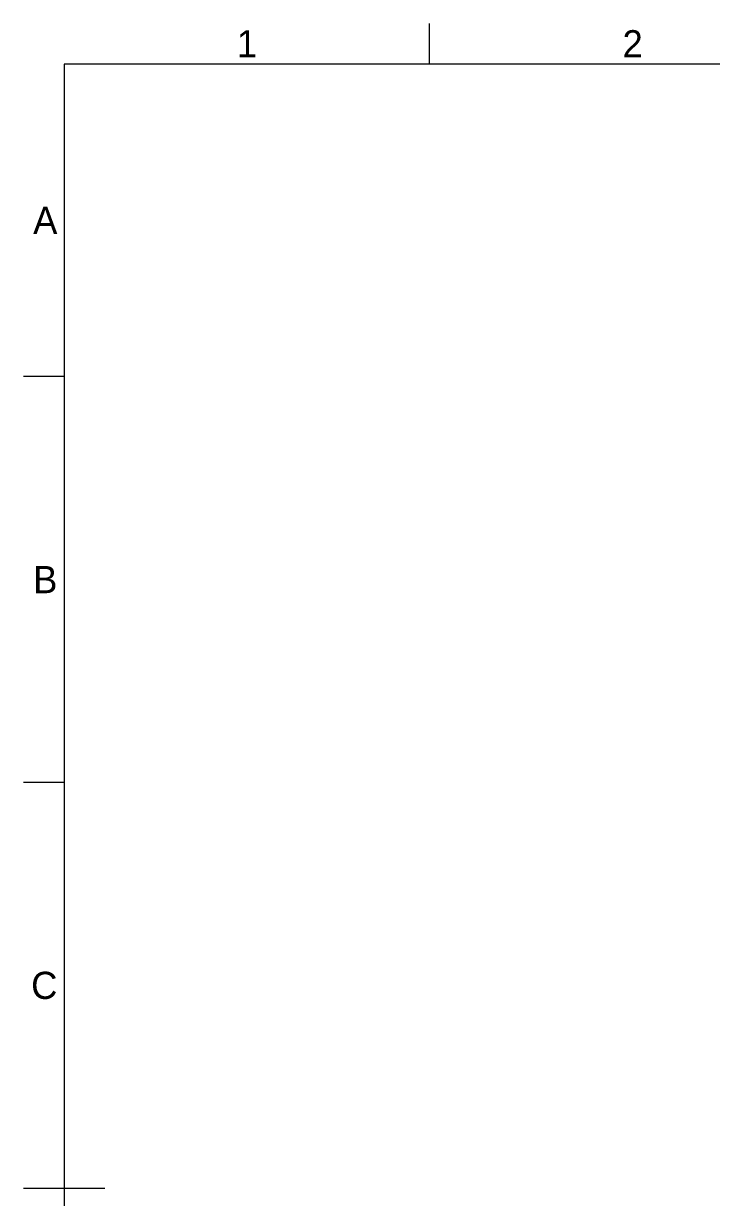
# Model space of a CAD drawing. Header units: millimetres. Extents: x 15 to 415, y 5 to 292.
# Drawn here: x 15 to 99.7, y 147.4 to 292 of the extents above; entities that cross this region are included whole.
import ezdxf

# ---------------------------------------------------------------- set-up
doc = ezdxf.new("R2010")
doc.units = ezdxf.units.MM
doc.layers.add('Border', color=7, linetype='Continuous')
doc.styles.add('Shapr0', font='txt', dxfattribs={"height": 3.3495})

msp = doc.modelspace()

# ---------------------------------------------------------------- linework, layer by layer
at = {"layer": 'Border', "linetype": 'Continuous', "lineweight": 15}
for p, q in [((65, 287), (65, 292)), ((410, 287), (20, 287)), ((20, 287), (20, 10)), ((20, 248.5), (15, 248.5)), ((20, 198.5), (15, 198.5)), ((25, 148.5), (15, 148.5))]:
    msp.add_line(p, q, dxfattribs=at)

# ---------------------------------------------------------------- texts
at = {"layer": 'Border', "linetype": 'Continuous', "lineweight": 15, "char_height": 3.3495, "width": 3.3495, "style": 'Shapr0'}
for s, insert, attachment_point in [('1', (42.5, 287.8252), 8), ('2', (90, 287.8252), 8), ('A', (19.1747, 267.75), 6), ('B', (19.1747, 223.5), 6), ('C', (19.1747, 173.5), 6)]:
    msp.add_mtext(s, dxfattribs=dict(at, insert=insert, attachment_point=attachment_point))

doc.saveas('drawing.dxf')
